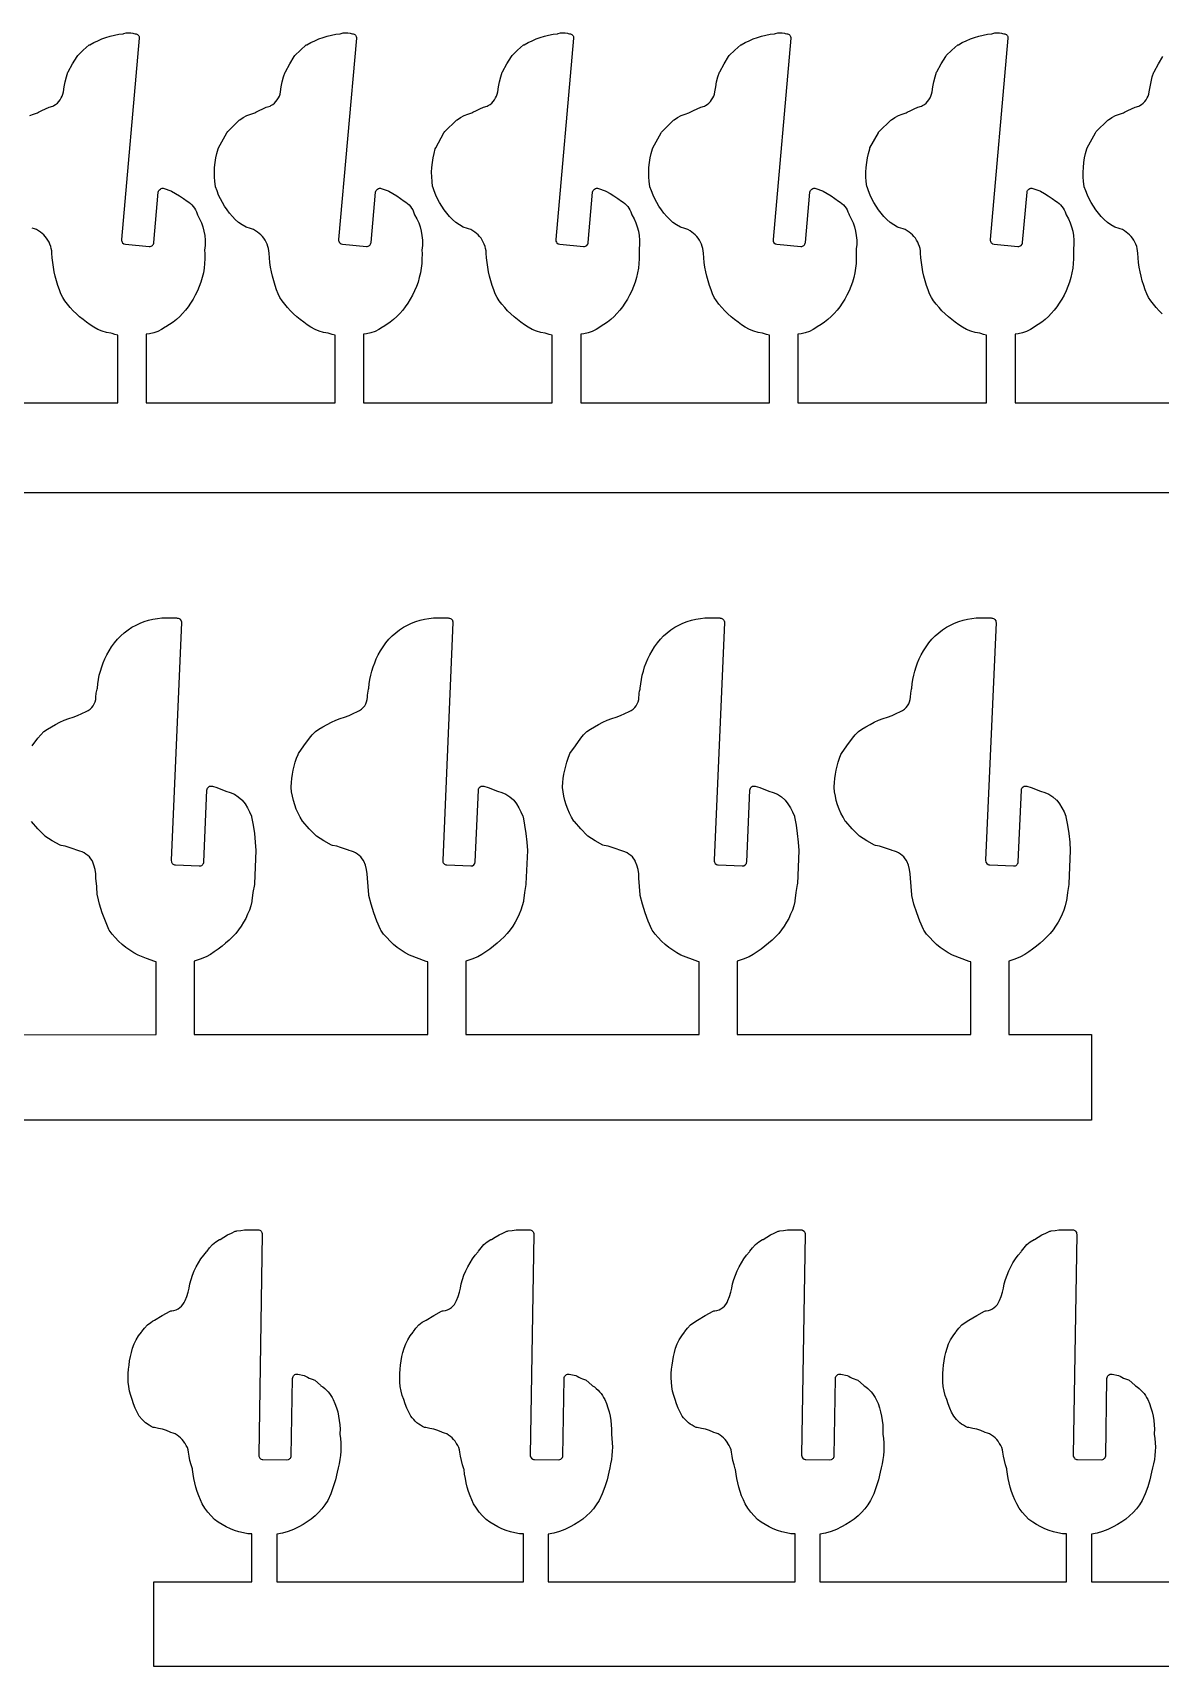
# Model space of a CAD drawing. Header units: millimetres. Extents: x -589 to -2, y 2 to 749.
# Drawn here: x -455.7 to -351.9, y 2.1 to 152.6 of the extents above; entities that cross this region are included whole.
import ezdxf

# ---------------------------------------------------------------- set-up
doc = ezdxf.new("R2010")
doc.units = ezdxf.units.MM
doc.header["$MEASUREMENT"] = 0

msp = doc.modelspace()

# ---------------------------------------------------------------- linework, layer by layer
for points in [[(-455.99, 144.92), (-455.64, 145.07), (-455.27, 145.18), (-455.17, 145.23), (-454.86, 145.4), (-454.53, 145.56), (-454.19, 145.69), (-453.85, 145.8), (-453.76, 145.84), (-453.6, 145.95), (-453.44, 146.08), (-453.31, 146.22), (-453.19, 146.38), (-453.09, 146.55), (-453, 146.72), (-452.94, 146.91), (-452.89, 147.11), (-452.82, 147.57), (-452.73, 148.02), (-452.61, 148.48), (-452.48, 148.92), (-452.44, 148.97), (-452.05, 149.69), (-451.63, 150.38), (-451.57, 150.46), (-451.06, 150.96), (-450.51, 151.43), (-450.46, 151.45), (-450.1, 151.65), (-449.73, 151.82), (-449.36, 151.98), (-448.98, 152.11), (-448.59, 152.23), (-448.19, 152.33), (-447.79, 152.41), (-447.39, 152.46), (-447.31, 152.49), (-447.11, 152.54), (-446.9, 152.56), (-446.69, 152.55), (-446.48, 152.51), (-446.4, 152.49), (-446.28, 152.47), (-446.2, 152.46), (-446.12, 152.44), (-446.06, 152.39), (-446, 152.34), (-445.95, 152.27), (-445.92, 152.2), (-445.9, 152.13), (-445.9, 152.05), (-447.54, 133.51), (-447.54, 133.43), (-447.52, 133.35), (-447.49, 133.28), (-447.45, 133.21), (-447.32, 133.12), (-447.17, 133.07), (-444.98, 132.88), (-444.9, 132.88), (-444.82, 132.9), (-444.75, 132.93), (-444.69, 132.97), (-444.64, 133.03), (-444.6, 133.09), (-444.57, 133.17), (-444.55, 133.25), (-444.15, 137.86), (-444.13, 137.95), (-444.09, 138.03), (-444.03, 138.1), (-443.96, 138.16), (-443.88, 138.2), (-443.79, 138.23), (-443.7, 138.23), (-443.61, 138.21), (-442.98, 137.99), (-442.93, 137.96), (-442.56, 137.76), (-442.19, 137.54), (-441.84, 137.3), (-441.5, 137.05), (-441.34, 136.95), (-441.19, 136.83), (-441.05, 136.7), (-440.93, 136.56), (-440.81, 136.4), (-440.72, 136.24), (-440.64, 136.06), (-440.57, 135.88), (-440.53, 135.79), (-440.34, 135.43), (-440.17, 135.06), (-440.04, 134.67), (-439.94, 134.27), (-439.87, 133.87), (-439.83, 133.46), (-439.83, 133.05), (-439.86, 132.64), (-439.88, 132.59), (-439.87, 132.16), (-439.87, 131.73), (-439.89, 131.3), (-439.93, 130.87), (-440, 130.44), (-440.1, 130.01), (-440.23, 129.59), (-440.37, 129.18), (-440.54, 128.78), (-440.74, 128.39), (-440.95, 128.01), (-441.19, 127.64), (-441.41, 127.31), (-441.65, 127), (-441.91, 126.7), (-442.18, 126.42), (-442.48, 126.15), (-442.79, 125.91), (-443.11, 125.68), (-443.46, 125.47), (-443.51, 125.45), (-443.84, 125.23), (-444.19, 125.05), (-444.57, 124.92), (-444.97, 124.83), (-445.26, 124.79), (-445.26, 118.48), (-427.87, 118.48), (-427.87, 124.69), (-428.14, 124.76), (-428.41, 124.84), (-428.5, 124.87), (-428.92, 124.95), (-429.32, 125.07), (-429.71, 125.23), (-430.09, 125.44), (-430.43, 125.65), (-430.76, 125.89), (-431.08, 126.13), (-431.39, 126.39), (-431.69, 126.67), (-431.98, 126.95), (-432.25, 127.25), (-432.51, 127.57), (-432.74, 127.86), (-432.95, 128.18), (-433.12, 128.52), (-433.25, 128.88), (-433.39, 129.29), (-433.52, 129.7), (-433.63, 130.12), (-433.73, 130.54), (-433.81, 130.96), (-433.87, 131.39), (-433.92, 131.82), (-433.94, 132.25), (-433.96, 132.47), (-434, 132.68), (-434.06, 132.88), (-434.13, 133.08), (-434.21, 133.27), (-434.31, 133.45), (-434.43, 133.62), (-434.56, 133.78), (-434.7, 133.94), (-434.85, 134.07), (-435.01, 134.2), (-435.19, 134.32), (-435.37, 134.42), (-435.56, 134.5), (-435.76, 134.57), (-435.97, 134.62), (-436.06, 134.66), (-436.42, 134.85), (-436.75, 135.07), (-437.06, 135.34), (-437.33, 135.63), (-437.58, 135.93), (-437.82, 136.25), (-438.04, 136.57), (-438.24, 136.91), (-438.42, 137.26), (-438.59, 137.61), (-438.74, 137.98), (-438.87, 138.35), (-438.89, 138.4), (-438.95, 138.84), (-438.98, 139.28), (-438.98, 139.71), (-438.96, 140.15), (-438.91, 140.59), (-438.84, 141.02), (-438.75, 141.44), (-438.63, 141.87), (-438.6, 141.94), (-437.85, 143.35), (-437.76, 143.45), (-436.69, 144.5), (-436.64, 144.54), (-436.32, 144.75), (-435.99, 144.92), (-435.63, 145.07), (-435.27, 145.18), (-435.18, 145.23), (-434.86, 145.4), (-434.53, 145.56), (-434.2, 145.69), (-433.86, 145.8), (-433.77, 145.84), (-433.6, 145.95), (-433.45, 146.08), (-433.31, 146.22), (-433.19, 146.38), (-433.09, 146.55), (-433, 146.72), (-432.94, 146.91), (-432.9, 147.11), (-432.82, 147.57), (-432.73, 148.02), (-432.61, 148.48), (-432.47, 148.92), (-432.44, 148.97), (-432.05, 149.69), (-431.64, 150.38), (-431.57, 150.46), (-431.06, 150.96), (-430.52, 151.43), (-430.47, 151.45), (-430.11, 151.65), (-429.74, 151.82), (-429.36, 151.98), (-428.98, 152.11), (-428.59, 152.23), (-428.19, 152.33), (-427.8, 152.41), (-427.39, 152.46), (-427.32, 152.49), (-427.11, 152.54), (-426.9, 152.56), (-426.69, 152.55), (-426.48, 152.51), (-426.4, 152.49), (-426.27, 152.47), (-426.19, 152.46), (-426.12, 152.44), (-426.05, 152.39), (-425.99, 152.34), (-425.95, 152.27), (-425.92, 152.2), (-425.9, 152.13), (-425.9, 152.05), (-427.54, 133.51), (-427.54, 133.43), (-427.52, 133.35), (-427.49, 133.28), (-427.44, 133.21), (-427.39, 133.16), (-427.32, 133.12), (-427.18, 133.07), (-424.99, 132.88), (-424.9, 132.88), (-424.83, 132.9), (-424.75, 132.93), (-424.69, 132.97), (-424.64, 133.03), (-424.6, 133.09), (-424.57, 133.17), (-424.56, 133.25), (-424.14, 137.86), (-424.12, 137.95), (-424.09, 138.03), (-424.03, 138.1), (-423.96, 138.16), (-423.88, 138.2), (-423.79, 138.23), (-423.7, 138.23), (-423.61, 138.21), (-422.98, 137.99), (-422.92, 137.96), (-422.55, 137.76), (-422.19, 137.54), (-421.85, 137.3), (-421.51, 137.05), (-421.34, 136.95), (-421.19, 136.83), (-421.05, 136.7), (-420.93, 136.56), (-420.82, 136.4), (-420.72, 136.24), (-420.64, 136.06), (-420.58, 135.88), (-420.54, 135.79), (-420.34, 135.43), (-420.17, 135.06), (-420.04, 134.67), (-419.94, 134.27), (-419.87, 133.87), (-419.83, 133.46), (-419.83, 133.05), (-419.86, 132.64), (-419.87, 132.59), (-419.86, 132.16), (-419.87, 131.73), (-419.89, 131.3), (-419.93, 130.87), (-420.01, 130.44), (-420.11, 130.01), (-420.23, 129.59), (-420.37, 129.18), (-420.54, 128.78), (-420.73, 128.39), (-420.95, 128.01), (-421.18, 127.64), (-421.4, 127.31), (-421.64, 127), (-421.9, 126.7), (-422.18, 126.42), (-422.48, 126.15), (-422.79, 125.91), (-423.11, 125.68), (-423.45, 125.47), (-423.5, 125.45), (-423.83, 125.23), (-424.19, 125.05), (-424.57, 124.92), (-424.96, 124.83), (-425.25, 124.79), (-425.25, 118.48), (-407.88, 118.48), (-407.88, 124.69), (-408.15, 124.76), (-408.42, 124.84), (-408.51, 124.87), (-408.92, 124.95), (-409.32, 125.07), (-409.71, 125.23), (-410.08, 125.44), (-410.43, 125.65), (-410.76, 125.89), (-411.08, 126.13), (-411.39, 126.39), (-411.69, 126.67), (-411.98, 126.95), (-412.25, 127.25), (-412.51, 127.57), (-412.75, 127.86), (-412.95, 128.18), (-413.12, 128.52), (-413.26, 128.88), (-413.4, 129.29), (-413.53, 129.7), (-413.64, 130.12), (-413.73, 130.54), (-413.81, 130.96), (-413.87, 131.39), (-413.92, 131.82), (-413.95, 132.25), (-413.97, 132.47), (-414.01, 132.68), (-414.06, 132.88), (-414.13, 133.08), (-414.22, 133.27), (-414.32, 133.45), (-414.43, 133.62), (-414.56, 133.78), (-414.7, 133.94), (-414.85, 134.07), (-415.01, 134.2), (-415.19, 134.32), (-415.37, 134.42), (-415.57, 134.5), (-415.77, 134.57), (-415.98, 134.62), (-416.07, 134.66), (-416.42, 134.85), (-416.75, 135.07), (-417.06, 135.34), (-417.34, 135.63), (-417.59, 135.93), (-417.82, 136.25), (-418.04, 136.57), (-418.24, 136.91), (-418.43, 137.26), (-418.59, 137.61), (-418.74, 137.98), (-418.87, 138.35), (-418.89, 138.4), (-418.94, 138.84), (-418.97, 139.28), (-418.98, 139.71), (-418.96, 140.15), (-418.91, 140.59), (-418.85, 141.02), (-418.75, 141.44), (-418.64, 141.87), (-418.6, 141.94), (-417.84, 143.35), (-417.77, 143.45), (-416.69, 144.5), (-416.64, 144.54), (-416.33, 144.75), (-415.99, 144.92), (-415.64, 145.07), (-415.27, 145.18), (-415.17, 145.23), (-414.86, 145.4), (-414.53, 145.56), (-414.19, 145.69), (-413.85, 145.8), (-413.76, 145.84), (-413.59, 145.95), (-413.44, 146.08), (-413.31, 146.22), (-413.19, 146.38), (-413.09, 146.55), (-413, 146.72), (-412.94, 146.91), (-412.89, 147.11), (-412.82, 147.57), (-412.73, 148.02), (-412.61, 148.48), (-412.47, 148.92), (-412.44, 148.97), (-412.05, 149.69), (-411.63, 150.38), (-411.57, 150.46), (-411.06, 150.96), (-410.51, 151.43), (-410.46, 151.45), (-410.1, 151.65), (-409.73, 151.82), (-409.36, 151.98), (-408.98, 152.11), (-408.59, 152.23), (-408.2, 152.33), (-407.8, 152.41), (-407.4, 152.46), (-407.31, 152.49), (-407.11, 152.54), (-406.9, 152.56), (-406.69, 152.55), (-406.48, 152.51), (-406.4, 152.49), (-406.28, 152.47), (-406.2, 152.46), (-406.12, 152.44), (-406.06, 152.39), (-406, 152.34), (-405.95, 152.27), (-405.92, 152.2), (-405.9, 152.05), (-407.55, 133.51), (-407.53, 133.35), (-407.49, 133.28), (-407.45, 133.21), (-407.32, 133.12), (-407.17, 133.07), (-404.98, 132.88), (-404.9, 132.88), (-404.82, 132.9), (-404.75, 132.93), (-404.69, 132.97), (-404.59, 133.09), (-404.56, 133.17), (-404.55, 133.25), (-404.15, 137.86), (-404.13, 137.95), (-404.09, 138.03), (-404.04, 138.1), (-403.97, 138.16), (-403.88, 138.2), (-403.79, 138.23), (-403.7, 138.23), (-403.62, 138.21), (-402.99, 137.99), (-402.92, 137.96), (-402.55, 137.76), (-402.19, 137.54), (-401.84, 137.3), (-401.5, 137.05), (-401.34, 136.95), (-401.19, 136.83), (-401.05, 136.7), (-400.92, 136.56), (-400.81, 136.4), (-400.72, 136.24), (-400.63, 136.06), (-400.57, 135.88), (-400.53, 135.79), (-400.33, 135.43), (-400.17, 135.06), (-400.04, 134.67), (-399.94, 134.27), (-399.87, 133.87), (-399.83, 133.46), (-399.83, 133.05), (-399.86, 132.64), (-399.88, 132.59), (-399.86, 132.16), (-399.87, 131.73), (-399.9, 131.3), (-399.94, 130.87), (-400.01, 130.44), (-400.11, 130.01), (-400.23, 129.59), (-400.38, 129.18), (-400.54, 128.78), (-400.74, 128.39), (-400.95, 128.01), (-401.19, 127.64), (-401.41, 127.31), (-401.65, 127), (-401.91, 126.7), (-402.18, 126.42), (-402.48, 126.15), (-402.79, 125.91), (-403.11, 125.68), (-403.45, 125.47), (-403.5, 125.45), (-403.84, 125.23), (-404.19, 125.05), (-404.57, 124.92), (-404.97, 124.83), (-405.25, 124.79), (-405.25, 118.48), (-387.87, 118.48), (-387.87, 124.69), (-388.14, 124.76), (-388.41, 124.84), (-388.5, 124.87), (-388.92, 124.95), (-389.32, 125.07), (-389.71, 125.23), (-390.09, 125.44), (-390.43, 125.65), (-390.76, 125.89), (-391.08, 126.13), (-391.39, 126.39), (-391.69, 126.67), (-391.98, 126.95), (-392.26, 127.25), (-392.52, 127.57), (-392.75, 127.86), (-392.95, 128.18), (-393.12, 128.52), (-393.25, 128.88), (-393.39, 129.29), (-393.52, 129.7), (-393.63, 130.12), (-393.73, 130.54), (-393.81, 130.96), (-393.87, 131.39), (-393.91, 131.82), (-393.94, 132.25), (-393.96, 132.47), (-394, 132.68), (-394.06, 132.88), (-394.13, 133.08), (-394.21, 133.27), (-394.31, 133.45), (-394.43, 133.62), (-394.56, 133.78), (-394.7, 133.94), (-394.85, 134.07), (-395.01, 134.2), (-395.18, 134.32), (-395.37, 134.42), (-395.56, 134.5), (-395.76, 134.57), (-395.97, 134.62), (-396.06, 134.66), (-396.42, 134.85), (-396.75, 135.07), (-397.05, 135.34), (-397.33, 135.63), (-397.58, 135.93), (-397.82, 136.25), (-398.04, 136.57), (-398.24, 136.91), (-398.42, 137.26), (-398.59, 137.61), (-398.74, 137.98), (-398.87, 138.35), (-398.89, 138.4), (-398.95, 138.84), (-398.97, 139.28), (-398.98, 139.71), (-398.96, 140.15), (-398.91, 140.59), (-398.84, 141.02), (-398.75, 141.44), (-398.63, 141.87), (-398.6, 141.94), (-397.85, 143.35), (-397.81, 143.41), (-397.76, 143.45), (-396.69, 144.5), (-396.64, 144.54), (-396.32, 144.75), (-395.99, 144.92), (-395.64, 145.07), (-395.28, 145.18), (-395.18, 145.23), (-394.86, 145.4), (-394.53, 145.56), (-394.2, 145.69), (-393.85, 145.8), (-393.76, 145.84), (-393.6, 145.95), (-393.45, 146.08), (-393.31, 146.22), (-393.19, 146.38), (-393.09, 146.55), (-393, 146.72), (-392.94, 146.91), (-392.9, 147.11), (-392.82, 147.57), (-392.73, 148.02), (-392.61, 148.48), (-392.47, 148.92), (-392.44, 148.97), (-392.05, 149.69), (-391.64, 150.38), (-391.57, 150.46), (-391.06, 150.96), (-390.51, 151.43), (-390.46, 151.45), (-390.1, 151.65), (-389.74, 151.82), (-389.36, 151.98), (-388.98, 152.11), (-388.59, 152.23), (-388.19, 152.33), (-387.79, 152.41), (-387.39, 152.46), (-387.31, 152.49), (-387.11, 152.54), (-386.9, 152.56), (-386.69, 152.55), (-386.48, 152.51), (-386.41, 152.49), (-386.27, 152.47), (-386.19, 152.46), (-386.12, 152.44), (-386.06, 152.39), (-386, 152.34), (-385.95, 152.27), (-385.92, 152.2), (-385.9, 152.13), (-385.9, 152.05), (-387.54, 133.51), (-387.54, 133.43), (-387.52, 133.35), (-387.45, 133.21), (-387.32, 133.12), (-387.18, 133.07), (-384.98, 132.88), (-384.9, 132.88), (-384.82, 132.9), (-384.75, 132.93), (-384.69, 132.97), (-384.64, 133.03), (-384.6, 133.09), (-384.57, 133.17), (-384.55, 133.25), (-384.14, 137.86), (-384.12, 137.95), (-384.09, 138.03), (-384.03, 138.1), (-383.96, 138.16), (-383.88, 138.2), (-383.79, 138.23), (-383.7, 138.23), (-383.61, 138.21), (-382.98, 137.99), (-382.92, 137.96), (-382.55, 137.76), (-382.19, 137.54), (-381.84, 137.3), (-381.51, 137.05), (-381.34, 136.95), (-381.19, 136.83), (-381.05, 136.7), (-380.93, 136.56), (-380.81, 136.4), (-380.72, 136.24), (-380.64, 136.06), (-380.57, 135.88), (-380.54, 135.79), (-380.34, 135.43), (-380.17, 135.06), (-380.04, 134.67), (-379.94, 134.27), (-379.87, 133.87), (-379.83, 133.46), (-379.83, 133.05), (-379.87, 132.64), (-379.87, 132.59), (-379.87, 131.73), (-379.89, 131.3), (-379.93, 130.87), (-380.01, 130.44), (-380.11, 130.01), (-380.23, 129.59), (-380.37, 129.18), (-380.54, 128.78), (-380.73, 128.39), (-380.94, 128.01), (-381.18, 127.64), (-381.4, 127.31), (-381.64, 127), (-381.9, 126.7), (-382.18, 126.42), (-382.48, 126.15), (-382.79, 125.91), (-383.12, 125.68), (-383.46, 125.47), (-383.5, 125.45), (-383.83, 125.23), (-384.19, 125.05), (-384.57, 124.92), (-384.96, 124.83), (-385.25, 124.79), (-385.25, 118.48), (-367.87, 118.48), (-367.87, 124.69), (-368.15, 124.76), (-368.41, 124.84), (-368.5, 124.87), (-368.92, 124.95), (-369.32, 125.07), (-369.71, 125.23), (-370.08, 125.44), (-370.42, 125.65), (-370.76, 125.89), (-371.08, 126.13), (-371.39, 126.39), (-371.69, 126.67), (-371.98, 126.95), (-372.25, 127.25), (-372.51, 127.57), (-372.75, 127.86), (-372.95, 128.18), (-373.12, 128.52), (-373.25, 128.88), (-373.4, 129.29), (-373.52, 129.7), (-373.64, 130.12), (-373.73, 130.54), (-373.81, 130.96), (-373.87, 131.39), (-373.92, 131.82), (-373.95, 132.25), (-373.97, 132.47), (-374, 132.68), (-374.06, 132.88), (-374.13, 133.08), (-374.21, 133.27), (-374.32, 133.45), (-374.43, 133.62), (-374.56, 133.78), (-374.7, 133.94), (-374.85, 134.07), (-375.01, 134.2), (-375.19, 134.32), (-375.37, 134.42), (-375.56, 134.5), (-375.77, 134.57), (-375.97, 134.62), (-376.06, 134.66), (-376.42, 134.85), (-376.75, 135.07), (-377.06, 135.34), (-377.34, 135.63), (-377.59, 135.93), (-377.82, 136.25), (-378.04, 136.57), (-378.24, 136.91), (-378.43, 137.26), (-378.59, 137.61), (-378.74, 137.98), (-378.87, 138.35), (-378.9, 138.4), (-378.95, 138.84), (-378.98, 139.28), (-378.98, 139.71), (-378.96, 140.15), (-378.91, 140.59), (-378.84, 141.02), (-378.75, 141.44), (-378.63, 141.87), (-378.61, 141.94), (-377.84, 143.35), (-377.81, 143.41), (-377.76, 143.45), (-376.69, 144.5), (-376.64, 144.54), (-376.32, 144.75), (-375.99, 144.92), (-375.64, 145.07), (-375.27, 145.18), (-375.17, 145.23), (-374.86, 145.4), (-374.53, 145.56), (-374.2, 145.69), (-373.86, 145.8), (-373.76, 145.84), (-373.59, 145.95), (-373.44, 146.08), (-373.31, 146.22), (-373.19, 146.38), (-373.08, 146.55), (-373, 146.72), (-372.93, 146.91), (-372.89, 147.11), (-372.82, 147.57), (-372.73, 148.02), (-372.61, 148.48), (-372.47, 148.92), (-372.45, 148.97), (-372.05, 149.69), (-371.63, 150.38), (-371.58, 150.46), (-371.06, 150.96), (-370.51, 151.43), (-370.47, 151.45), (-370.11, 151.65), (-369.74, 151.82), (-369.36, 151.98), (-368.98, 152.11), (-368.59, 152.23), (-368.2, 152.33), (-367.8, 152.41), (-367.39, 152.46), (-367.31, 152.49), (-367.11, 152.54), (-366.9, 152.56), (-366.69, 152.55), (-366.49, 152.51), (-366.4, 152.49), (-366.27, 152.47), (-366.19, 152.46), (-366.12, 152.44), (-366.05, 152.39), (-366, 152.34), (-365.95, 152.27), (-365.92, 152.2), (-365.91, 152.13), (-365.91, 152.05), (-367.55, 133.51), (-367.54, 133.43), (-367.52, 133.35), (-367.49, 133.28), (-367.44, 133.21), (-367.39, 133.16), (-367.32, 133.12), (-367.17, 133.07), (-364.99, 132.88), (-364.9, 132.88), (-364.83, 132.9), (-364.75, 132.93), (-364.69, 132.97), (-364.59, 133.09), (-364.56, 133.17), (-364.55, 133.25), (-364.14, 137.86), (-364.13, 137.95), (-364.09, 138.03), (-364.04, 138.1), (-363.97, 138.16), (-363.88, 138.2), (-363.79, 138.23), (-363.7, 138.23), (-363.61, 138.21), (-362.98, 137.99), (-362.92, 137.96), (-362.55, 137.76), (-362.19, 137.54), (-361.84, 137.3), (-361.5, 137.05), (-361.34, 136.95), (-361.19, 136.83), (-361.05, 136.7), (-360.93, 136.56), (-360.82, 136.4), (-360.72, 136.24), (-360.64, 136.06), (-360.58, 135.88), (-360.53, 135.79), (-360.33, 135.43), (-360.17, 135.06), (-360.04, 134.67), (-359.93, 134.27), (-359.87, 133.87), (-359.83, 133.46), (-359.83, 133.05), (-359.86, 132.64), (-359.87, 132.59), (-359.86, 132.16), (-359.87, 131.73), (-359.89, 131.3), (-359.94, 130.87), (-360.01, 130.44), (-360.11, 130.01), (-360.23, 129.59), (-360.38, 129.18), (-360.54, 128.78), (-360.73, 128.39), (-360.95, 128.01), (-361.18, 127.64), (-361.4, 127.31), (-361.65, 127), (-361.91, 126.7), (-362.18, 126.42), (-362.48, 126.15), (-362.79, 125.91), (-363.11, 125.68), (-363.45, 125.47), (-363.5, 125.45), (-363.84, 125.23), (-364.19, 125.05), (-364.57, 124.92), (-364.96, 124.83), (-365.25, 124.79), (-365.25, 118.48), (-347.88, 118.48)], [(-351.69, 126.67), (-351.98, 126.95), (-352.25, 127.25), (-352.51, 127.57), (-352.75, 127.86), (-352.95, 128.18), (-353.12, 128.52), (-353.26, 128.88), (-353.4, 129.29), (-353.53, 129.7), (-353.64, 130.12), (-353.73, 130.54), (-353.81, 130.96), (-353.87, 131.39), (-353.91, 131.82), (-353.94, 132.25), (-353.96, 132.47), (-354, 132.68), (-354.05, 132.88), (-354.13, 133.08), (-354.21, 133.27), (-354.31, 133.45), (-354.43, 133.62), (-354.56, 133.78), (-354.7, 133.94), (-354.85, 134.07), (-355.01, 134.2), (-355.18, 134.32), (-355.37, 134.42), (-355.56, 134.5), (-355.76, 134.57), (-355.97, 134.62), (-356.07, 134.66), (-356.42, 134.85), (-356.75, 135.07), (-357.05, 135.34), (-357.33, 135.63), (-357.58, 135.93), (-357.82, 136.25), (-358.04, 136.57), (-358.24, 136.91), (-358.43, 137.26), (-358.59, 137.61), (-358.74, 137.98), (-358.88, 138.35), (-358.89, 138.4), (-358.94, 138.84), (-358.97, 139.28), (-358.98, 139.71), (-358.96, 140.15), (-358.91, 140.59), (-358.85, 141.02), (-358.75, 141.44), (-358.64, 141.87), (-358.6, 141.94), (-357.84, 143.35), (-357.77, 143.45), (-356.7, 144.5), (-356.65, 144.54), (-356.33, 144.75), (-355.99, 144.92), (-355.64, 145.07), (-355.27, 145.18), (-355.17, 145.23), (-354.86, 145.4), (-354.53, 145.56), (-354.19, 145.69), (-353.85, 145.8), (-353.76, 145.84), (-353.6, 145.95), (-353.44, 146.08), (-353.31, 146.22), (-353.19, 146.38), (-353.09, 146.55), (-353, 146.72), (-352.94, 146.91), (-352.89, 147.11), (-352.82, 147.57), (-352.73, 148.02), (-352.61, 148.48), (-352.48, 148.92), (-352.44, 148.97), (-352.05, 149.69), (-351.63, 150.38)], [(-465.25, 118.48), (-447.88, 118.48), (-447.88, 124.69), (-448.15, 124.76), (-448.41, 124.84), (-448.51, 124.87), (-448.92, 124.95), (-449.32, 125.07), (-449.71, 125.23), (-450.08, 125.44), (-450.43, 125.65), (-450.76, 125.89), (-451.08, 126.13), (-451.39, 126.39), (-451.69, 126.67), (-451.98, 126.95), (-452.25, 127.25), (-452.51, 127.57), (-452.75, 127.86), (-452.95, 128.18), (-453.12, 128.52), (-453.26, 128.88), (-453.4, 129.29), (-453.53, 129.7), (-453.64, 130.12), (-453.73, 130.54), (-453.81, 130.96), (-453.87, 131.39), (-453.91, 131.82), (-453.94, 132.25), (-453.96, 132.47), (-454, 132.68), (-454.05, 132.88), (-454.13, 133.08), (-454.21, 133.27), (-454.31, 133.45), (-454.43, 133.62), (-454.56, 133.78), (-454.7, 133.94), (-454.85, 134.07), (-455.01, 134.2), (-455.18, 134.32), (-455.37, 134.42), (-455.56, 134.5), (-455.76, 134.57)], [(-340.62, 110.18), (-534.21, 110.18), (-534.21, 118.48), (-527.87, 118.48), (-527.87, 124.69), (-528.14, 124.76), (-528.41, 124.84), (-528.5, 124.87), (-528.92, 124.95), (-529.32, 125.07), (-529.71, 125.23), (-530.09, 125.44)], [(-455.75, 86.88), (-455.24, 87.58), (-454.98, 87.9), (-454.68, 88.18), (-454.35, 88.42), (-453.99, 88.61), (-453.6, 88.83), (-453.21, 89.04), (-452.81, 89.23), (-452.4, 89.4), (-451.99, 89.53), (-451.58, 89.68), (-451.19, 89.85), (-450.8, 90.05), (-450.61, 90.14), (-450.43, 90.26), (-450.27, 90.4), (-450.14, 90.56), (-450.04, 90.74), (-449.96, 90.94), (-449.91, 91.14), (-449.89, 91.36), (-449.86, 91.73), (-449.78, 92.1), (-449.76, 92.19), (-449.72, 92.59), (-449.66, 92.98), (-449.58, 93.38), (-449.48, 93.76), (-449.36, 94.15), (-449.22, 94.52), (-449.06, 94.89), (-448.89, 95.25), (-448.68, 95.64), (-448.45, 96), (-448.19, 96.35), (-447.91, 96.69), (-447.61, 97), (-447.28, 97.29), (-446.93, 97.55), (-446.57, 97.79), (-446.2, 98), (-445.83, 98.17), (-445.44, 98.32), (-445.04, 98.44), (-444.64, 98.54), (-444.23, 98.61), (-443.82, 98.65), (-443.41, 98.66), (-442.46, 98.65), (-442.4, 98.64), (-442.32, 98.63), (-442.24, 98.61), (-442.18, 98.57), (-442.12, 98.52), (-442.04, 98.38), (-442.01, 98.31), (-442.01, 98.22), (-442.96, 76.33), (-442.94, 76.17), (-442.9, 76.1), (-442.85, 76.04), (-442.8, 75.98), (-442.73, 75.94), (-442.66, 75.92), (-442.57, 75.91), (-440.38, 75.81), (-440.22, 75.83), (-440.15, 75.86), (-440.09, 75.91), (-440.04, 75.97), (-440, 76.04), (-439.97, 76.12), (-439.97, 76.2), (-439.68, 82.8), (-439.66, 82.89), (-439.62, 82.97), (-439.57, 83.04), (-439.5, 83.1), (-439.42, 83.15), (-439.34, 83.17), (-439.25, 83.17), (-439.16, 83.15), (-438.76, 83.04), (-437.92, 82.71), (-437.52, 82.59), (-437.13, 82.41), (-436.78, 82.18), (-436.45, 81.91), (-436.41, 81.87), (-436.16, 81.53), (-435.94, 81.17), (-435.74, 80.79), (-435.58, 80.39), (-435.56, 80.34), (-435.41, 79.57), (-435.3, 78.79), (-435.22, 78.01), (-435.17, 77.23), (-435.29, 74.17), (-435.3, 74.11), (-435.43, 73.36), (-435.52, 72.6), (-435.53, 72.55), (-435.64, 72.14), (-435.76, 71.75), (-435.92, 71.36), (-436.09, 70.98), (-436.29, 70.62), (-436.51, 70.26), (-436.75, 69.92), (-437, 69.6), (-437.31, 69.28), (-437.62, 68.98), (-437.95, 68.69), (-438.28, 68.41), (-438.63, 68.15), (-438.99, 67.9), (-439.35, 67.66), (-439.73, 67.44), (-440.28, 67.23), (-440.84, 67.05), (-440.84, 60.29), (-419.33, 60.29), (-419.33, 66.98), (-419.47, 67.01), (-421.02, 67.59), (-421.41, 67.81), (-421.78, 68.05), (-422.14, 68.31), (-422.48, 68.59), (-422.8, 68.89), (-423.11, 69.21), (-423.4, 69.54), (-423.66, 69.9), (-423.7, 69.96), (-424.03, 70.72), (-424.31, 71.5), (-424.56, 72.29), (-424.76, 73.09), (-424.77, 73.16), (-424.88, 74.69), (-424.91, 75.09), (-424.97, 75.49), (-425.07, 75.88), (-425.21, 76.26), (-425.24, 76.31), (-425.36, 76.48), (-425.49, 76.64), (-425.64, 76.78), (-425.81, 76.9), (-425.98, 77.01), (-426.17, 77.1), (-426.36, 77.17), (-426.56, 77.22), (-426.64, 77.25), (-426.99, 77.39), (-427.36, 77.51), (-427.72, 77.62), (-428.1, 77.7), (-428.2, 77.74), (-428.91, 78.12), (-429.58, 78.56), (-429.63, 78.61), (-430.25, 79.24), (-430.84, 79.9), (-430.87, 79.95), (-431.08, 80.31), (-431.27, 80.68), (-431.44, 81.05), (-431.59, 81.44), (-431.71, 81.83), (-431.8, 82.23), (-431.87, 82.64), (-431.91, 83.05), (-431.91, 83.1), (-431.89, 83.49), (-431.85, 83.87), (-431.79, 84.25), (-431.72, 84.62), (-431.63, 85), (-431.53, 85.37), (-431.42, 85.73), (-431.28, 86.09), (-431.23, 86.17), (-430.74, 86.88), (-430.23, 87.58), (-429.97, 87.9), (-429.68, 88.18), (-429.35, 88.42), (-428.99, 88.61), (-428.61, 88.83), (-428.21, 89.04), (-427.81, 89.23), (-427.4, 89.4), (-426.99, 89.53), (-426.58, 89.68), (-426.19, 89.85), (-425.8, 90.05), (-425.61, 90.14), (-425.43, 90.26), (-425.27, 90.4), (-425.14, 90.56), (-425.04, 90.74), (-424.96, 90.94), (-424.9, 91.14), (-424.88, 91.36), (-424.88, 91.55), (-424.86, 91.73), (-424.78, 92.1), (-424.76, 92.19), (-424.72, 92.59), (-424.66, 92.98), (-424.58, 93.38), (-424.48, 93.76), (-424.36, 94.15), (-424.22, 94.52), (-424.07, 94.89), (-423.89, 95.25), (-423.68, 95.64), (-423.45, 96), (-423.19, 96.35), (-422.91, 96.69), (-422.61, 97), (-422.28, 97.29), (-421.94, 97.55), (-421.57, 97.79), (-421.2, 98), (-420.83, 98.17), (-420.44, 98.32), (-420.04, 98.44), (-419.64, 98.54), (-419.23, 98.61), (-418.81, 98.65), (-418.4, 98.66), (-417.46, 98.65), (-417.4, 98.64), (-417.32, 98.63), (-417.25, 98.61), (-417.18, 98.57), (-417.12, 98.52), (-417.07, 98.45), (-417.04, 98.38), (-417.02, 98.31), (-417.01, 98.22), (-417.95, 76.33), (-417.95, 76.25), (-417.94, 76.17), (-417.9, 76.1), (-417.85, 76.04), (-417.8, 75.98), (-417.73, 75.94), (-417.66, 75.92), (-417.58, 75.91), (-415.38, 75.81), (-415.22, 75.83), (-415.08, 75.91), (-414.99, 76.04), (-414.96, 76.2), (-414.67, 82.8), (-414.65, 82.89), (-414.62, 82.97), (-414.57, 83.04), (-414.5, 83.1), (-414.42, 83.15), (-414.34, 83.17), (-414.25, 83.17), (-414.16, 83.15), (-413.76, 83.04), (-412.92, 82.71), (-412.51, 82.59), (-412.13, 82.41), (-411.78, 82.18), (-411.45, 81.91), (-411.42, 81.87), (-411.16, 81.53), (-410.94, 81.17), (-410.75, 80.79), (-410.58, 80.39), (-410.56, 80.34), (-410.41, 79.57), (-410.3, 78.79), (-410.21, 78.01), (-410.16, 77.23), (-410.29, 74.17), (-410.29, 74.11), (-410.43, 73.36), (-410.52, 72.6), (-410.53, 72.55), (-410.64, 72.14), (-410.77, 71.75), (-410.92, 71.36), (-411.09, 70.98), (-411.29, 70.62), (-411.51, 70.26), (-411.75, 69.92), (-412.01, 69.6), (-412.31, 69.28), (-412.62, 68.98), (-412.95, 68.69), (-413.28, 68.41), (-413.63, 68.15), (-413.99, 67.9), (-414.35, 67.66), (-414.73, 67.44), (-415.28, 67.23), (-415.84, 67.05), (-415.84, 60.29), (-394.33, 60.29), (-394.33, 66.98), (-394.47, 67.01), (-396.02, 67.59), (-396.41, 67.81), (-396.78, 68.05), (-397.14, 68.31), (-397.48, 68.59), (-397.8, 68.89), (-398.11, 69.21), (-398.4, 69.54), (-398.67, 69.9), (-398.7, 69.96), (-399.03, 70.72), (-399.31, 71.5), (-399.56, 72.29), (-399.76, 73.09), (-399.77, 73.16), (-399.82, 73.92), (-399.89, 74.69), (-399.91, 75.09), (-399.97, 75.49), (-400.07, 75.88), (-400.22, 76.26), (-400.24, 76.31), (-400.36, 76.48), (-400.49, 76.64), (-400.64, 76.78), (-400.81, 76.9), (-400.98, 77.01), (-401.17, 77.1), (-401.36, 77.17), (-401.56, 77.22), (-401.64, 77.25), (-401.99, 77.39), (-402.36, 77.51), (-402.73, 77.62), (-403.1, 77.7), (-403.2, 77.74), (-403.91, 78.12), (-404.59, 78.56), (-404.64, 78.61), (-405.25, 79.24), (-405.83, 79.9), (-405.87, 79.95), (-406.09, 80.31), (-406.28, 80.68), (-406.44, 81.05), (-406.59, 81.44), (-406.71, 81.83), (-406.8, 82.23), (-406.87, 82.64), (-406.92, 83.05), (-406.92, 83.1), (-406.89, 83.49), (-406.85, 83.87), (-406.79, 84.25), (-406.72, 84.62), (-406.63, 85), (-406.53, 85.37), (-406.41, 85.73), (-406.28, 86.09), (-406.24, 86.17), (-405.74, 86.88), (-405.23, 87.58), (-404.98, 87.9), (-404.68, 88.18), (-404.35, 88.42), (-403.99, 88.61), (-403.61, 88.83), (-403.21, 89.04), (-402.81, 89.23), (-402.39, 89.4), (-401.98, 89.53), (-401.58, 89.68), (-401.18, 89.85), (-400.79, 90.05), (-400.6, 90.14), (-400.43, 90.26), (-400.27, 90.4), (-400.14, 90.56), (-400.04, 90.74), (-399.96, 90.94), (-399.91, 91.14), (-399.89, 91.36), (-399.88, 91.55), (-399.86, 91.73), (-399.83, 91.92), (-399.77, 92.1), (-399.76, 92.19), (-399.72, 92.59), (-399.66, 92.98), (-399.58, 93.38), (-399.48, 93.76), (-399.36, 94.15), (-399.23, 94.52), (-399.07, 94.89), (-398.89, 95.25), (-398.68, 95.64), (-398.45, 96), (-398.19, 96.35), (-397.91, 96.69), (-397.61, 97), (-397.28, 97.29), (-396.94, 97.55), (-396.57, 97.79), (-396.21, 98), (-395.83, 98.17), (-395.44, 98.32), (-395.04, 98.44), (-394.64, 98.54), (-394.23, 98.61), (-393.82, 98.65), (-393.4, 98.66), (-392.45, 98.65), (-392.4, 98.64), (-392.32, 98.63), (-392.25, 98.61), (-392.18, 98.57), (-392.12, 98.52), (-392.07, 98.45), (-392.04, 98.38), (-392.02, 98.31), (-392.01, 98.22), (-392.96, 76.33), (-392.96, 76.25), (-392.94, 76.17), (-392.86, 76.04), (-392.73, 75.94), (-392.66, 75.92), (-392.58, 75.91), (-390.38, 75.81), (-390.22, 75.83), (-390.09, 75.91), (-389.99, 76.04), (-389.97, 76.12), (-389.96, 76.2), (-389.67, 82.8), (-389.65, 82.89), (-389.62, 82.97), (-389.57, 83.04), (-389.51, 83.1), (-389.42, 83.15), (-389.34, 83.17), (-389.25, 83.17), (-389.17, 83.15), (-388.76, 83.04), (-387.92, 82.71), (-387.51, 82.59), (-387.13, 82.41), (-386.77, 82.18), (-386.44, 81.91), (-386.41, 81.87), (-386.16, 81.53), (-385.94, 81.17), (-385.74, 80.79), (-385.57, 80.39), (-385.56, 80.34), (-385.41, 79.57), (-385.3, 78.79), (-385.21, 78.01), (-385.16, 77.23), (-385.29, 74.17), (-385.3, 74.11), (-385.43, 73.36), (-385.52, 72.6), (-385.52, 72.55), (-385.63, 72.14), (-385.76, 71.75), (-385.92, 71.36), (-386.09, 70.98), (-386.29, 70.62), (-386.51, 70.26), (-386.75, 69.92), (-387.01, 69.6), (-387.31, 69.28), (-387.62, 68.98), (-387.95, 68.69), (-388.28, 68.41), (-388.63, 68.15), (-388.99, 67.9), (-389.36, 67.66), (-389.73, 67.44), (-390.28, 67.23), (-390.84, 67.05), (-390.84, 60.29), (-369.33, 60.29), (-369.33, 66.98), (-369.47, 67.01), (-371.02, 67.59), (-371.41, 67.81), (-371.78, 68.05), (-372.14, 68.31), (-372.48, 68.59), (-372.8, 68.89), (-373.11, 69.21), (-373.39, 69.54), (-373.66, 69.9), (-373.69, 69.96), (-374.02, 70.72), (-374.31, 71.5), (-374.56, 72.29), (-374.76, 73.09), (-374.76, 73.16), (-374.89, 74.69), (-374.91, 75.09), (-374.97, 75.49), (-375.07, 75.88), (-375.21, 76.26), (-375.24, 76.31), (-375.36, 76.48), (-375.5, 76.64), (-375.65, 76.78), (-375.81, 76.9), (-375.98, 77.01), (-376.17, 77.1), (-376.36, 77.17), (-376.57, 77.22), (-376.64, 77.25), (-377, 77.39), (-377.36, 77.51), (-377.73, 77.62), (-378.1, 77.7), (-378.2, 77.74), (-378.91, 78.12), (-379.59, 78.56), (-379.64, 78.61), (-380.25, 79.24), (-380.84, 79.9), (-380.88, 79.95), (-381.09, 80.31), (-381.28, 80.68), (-381.44, 81.05), (-381.59, 81.44), (-381.71, 81.83), (-381.8, 82.23), (-381.87, 82.64), (-381.92, 83.05), (-381.92, 83.1), (-381.89, 83.49), (-381.85, 83.87), (-381.79, 84.25), (-381.72, 84.62), (-381.63, 85), (-381.53, 85.37), (-381.41, 85.73), (-381.28, 86.09), (-381.24, 86.17), (-380.74, 86.88), (-380.23, 87.58), (-379.98, 87.9), (-379.68, 88.18), (-379.35, 88.42), (-378.99, 88.61), (-378.6, 88.83), (-378.21, 89.04), (-377.81, 89.23), (-377.4, 89.4), (-376.99, 89.53), (-376.58, 89.68), (-376.19, 89.85), (-375.8, 90.05), (-375.6, 90.14), (-375.43, 90.26), (-375.27, 90.4), (-375.14, 90.56), (-375.04, 90.74), (-374.96, 90.94), (-374.91, 91.14), (-374.89, 91.36), (-374.86, 91.73), (-374.78, 92.1), (-374.76, 92.19), (-374.72, 92.59), (-374.66, 92.98), (-374.58, 93.38), (-374.48, 93.76), (-374.37, 94.15), (-374.23, 94.52), (-374.07, 94.89), (-373.9, 95.25), (-373.69, 95.64), (-373.45, 96), (-373.19, 96.35), (-372.91, 96.69), (-372.6, 97), (-372.28, 97.29), (-371.93, 97.55), (-371.56, 97.79), (-371.2, 98), (-370.82, 98.17), (-370.44, 98.32), (-370.04, 98.44), (-369.64, 98.54), (-369.23, 98.61), (-368.82, 98.65), (-368.4, 98.66), (-367.46, 98.65), (-367.39, 98.64), (-367.32, 98.63), (-367.24, 98.61), (-367.18, 98.57), (-367.12, 98.52), (-367.03, 98.38), (-367.01, 98.31), (-367, 98.22), (-367.96, 76.33), (-367.94, 76.17), (-367.86, 76.04), (-367.73, 75.94), (-367.66, 75.92), (-367.58, 75.91), (-365.38, 75.81), (-365.22, 75.83), (-365.15, 75.86), (-365.09, 75.91), (-365.04, 75.97), (-365, 76.04), (-364.97, 76.12), (-364.96, 76.2), (-364.67, 82.8), (-364.66, 82.89), (-364.62, 82.97), (-364.57, 83.04), (-364.5, 83.1), (-364.42, 83.15), (-364.34, 83.17), (-364.25, 83.17), (-364.16, 83.15), (-363.77, 83.04), (-362.92, 82.71), (-362.52, 82.59), (-362.13, 82.41), (-361.77, 82.18), (-361.45, 81.91), (-361.41, 81.87), (-361.16, 81.53), (-360.94, 81.17), (-360.74, 80.79), (-360.58, 80.39), (-360.57, 80.34), (-360.42, 79.57), (-360.3, 78.79), (-360.21, 78.01), (-360.16, 77.23), (-360.29, 74.17), (-360.3, 74.11), (-360.43, 73.36), (-360.52, 72.6), (-360.53, 72.55), (-360.63, 72.14), (-360.76, 71.75), (-360.92, 71.36), (-361.09, 70.98), (-361.29, 70.62), (-361.51, 70.26), (-361.75, 69.92), (-362.01, 69.6), (-362.31, 69.28), (-362.63, 68.98), (-362.95, 68.69), (-363.28, 68.41), (-363.63, 68.15), (-363.99, 67.9), (-364.36, 67.66), (-364.74, 67.44), (-365.28, 67.23), (-365.83, 67.05), (-365.83, 60.29), (-358.2, 60.29), (-358.2, 52.41), (-365.83, 52.41), (-369.33, 52.41), (-390.84, 52.41), (-394.33, 52.41), (-415.84, 52.41), (-419.33, 52.41), (-440.84, 52.41), (-444.33, 52.41), (-465.83, 52.41)], [(-465.83, 60.27), (-444.33, 60.29), (-444.33, 66.98), (-444.46, 67.01), (-445.24, 67.3), (-446.01, 67.59), (-446.4, 67.81), (-446.78, 68.05), (-447.14, 68.31), (-447.48, 68.59), (-447.8, 68.89), (-448.11, 69.21), (-448.39, 69.54), (-448.66, 69.9), (-448.7, 69.96), (-449.02, 70.72), (-449.31, 71.5), (-449.55, 72.29), (-449.76, 73.09), (-449.77, 73.16), (-449.82, 73.92), (-449.89, 74.69), (-449.91, 75.09), (-449.97, 75.49), (-450.07, 75.88), (-450.21, 76.26), (-450.23, 76.31), (-450.36, 76.48), (-450.49, 76.64), (-450.64, 76.78), (-450.81, 76.9), (-450.98, 77.01), (-451.16, 77.1), (-451.36, 77.17), (-451.56, 77.22), (-451.65, 77.25), (-452, 77.39), (-452.36, 77.51), (-452.72, 77.62), (-453.09, 77.7), (-453.19, 77.74), (-453.91, 78.12), (-454.59, 78.56), (-454.64, 78.61), (-455.25, 79.24), (-455.84, 79.9)], [(-446.54, 26.66), (-446.68, 27.05), (-446.79, 27.45), (-446.86, 27.85), (-446.91, 28.26), (-446.92, 28.66), (-446.91, 29.05), (-446.88, 29.45), (-446.84, 29.84), (-446.79, 30.24), (-446.71, 30.63), (-446.62, 31.01), (-446.52, 31.4), (-446.37, 31.79), (-446.18, 32.17), (-445.96, 32.53), (-445.7, 32.86), (-445.65, 32.92), (-445.54, 33.09), (-445.42, 33.25), (-445.15, 33.53), (-444.84, 33.77), (-444.67, 33.88), (-444.49, 33.97), (-443.78, 34.41), (-443.05, 34.8), (-442.99, 34.83), (-442.91, 34.84), (-442.71, 34.87), (-442.51, 34.94), (-442.33, 35.02), (-442.16, 35.14), (-442.01, 35.27), (-441.88, 35.42), (-441.77, 35.59), (-441.68, 35.78), (-441.53, 36.16), (-441.41, 36.54), (-441.32, 36.93), (-441.25, 37.32), (-441.13, 37.72), (-441, 38.12), (-440.83, 38.51), (-440.65, 38.89), (-440.44, 39.25), (-440.22, 39.61), (-439.97, 39.95), (-439.7, 40.28), (-439.65, 40.33), (-439.42, 40.65), (-439.15, 40.94), (-438.85, 41.19), (-438.5, 41.39), (-438.45, 41.41), (-438.12, 41.63), (-437.77, 41.82), (-437.42, 42), (-437.06, 42.16), (-436.99, 42.18), (-436.93, 42.19), (-436.56, 42.23), (-436.2, 42.31), (-436.1, 42.31), (-434.96, 42.31), (-434.88, 42.3), (-434.81, 42.27), (-434.74, 42.23), (-434.68, 42.18), (-434.6, 42.05), (-434.58, 41.97), (-434.57, 41.89), (-434.9, 21.54), (-434.89, 21.46), (-434.87, 21.39), (-434.79, 21.26), (-434.73, 21.21), (-434.66, 21.17), (-434.59, 21.15), (-434.51, 21.14), (-432.32, 21.1), (-432.16, 21.13), (-432.09, 21.17), (-432.03, 21.22), (-431.98, 21.27), (-431.94, 21.34), (-431.91, 21.41), (-431.9, 21.49), (-431.79, 28.61), (-431.77, 28.7), (-431.74, 28.78), (-431.7, 28.85), (-431.64, 28.91), (-431.56, 28.96), (-431.48, 28.99), (-431.39, 29), (-431.3, 28.99), (-430.72, 28.88), (-430.58, 28.81), (-430.42, 28.72), (-430.25, 28.64), (-430.08, 28.57), (-429.9, 28.52), (-429.81, 28.49), (-429.74, 28.44), (-429.22, 27.98), (-429.17, 27.94), (-428.99, 27.82), (-428.82, 27.69), (-428.66, 27.54), (-428.51, 27.38), (-428.37, 27.22), (-428.25, 27.04), (-428.13, 26.85), (-428.03, 26.66), (-427.88, 26.29), (-427.74, 25.91), (-427.63, 25.52), (-427.54, 25.13), (-427.48, 24.74), (-427.43, 24.34), (-427.41, 23.94), (-427.42, 23.53), (-427.43, 23.46), (-427.37, 23.07), (-427.34, 22.68), (-427.33, 22.29), (-427.34, 21.9), (-427.37, 21.52), (-427.42, 21.13), (-427.49, 20.75), (-427.58, 20.37), (-427.67, 19.96), (-427.83, 19.28), (-428.03, 18.62), (-428.27, 17.98), (-428.55, 17.35), (-428.8, 16.96), (-429.08, 16.6), (-429.38, 16.26), (-429.71, 15.95), (-430.06, 15.66), (-430.43, 15.39), (-430.82, 15.15), (-431.22, 14.94), (-431.7, 14.7), (-432.19, 14.51), (-432.7, 14.36), (-433.23, 14.26), (-433.23, 9.88), (-410.52, 9.88), (-410.52, 14.29), (-410.9, 14.3), (-411.31, 14.38), (-411.72, 14.48), (-412.12, 14.61), (-412.51, 14.77), (-412.89, 14.95), (-413.26, 15.15), (-413.62, 15.37), (-413.96, 15.62), (-414.29, 15.94), (-414.59, 16.29), (-414.86, 16.66), (-415.11, 17.05), (-415.28, 17.42), (-415.43, 17.8), (-415.57, 18.19), (-415.69, 18.58), (-415.79, 18.98), (-415.87, 19.39), (-415.94, 19.8), (-415.99, 20.21), (-416.01, 20.28), (-416.13, 20.66), (-416.23, 21.05), (-416.31, 21.44), (-416.37, 21.83), (-416.41, 22.04), (-416.47, 22.24), (-416.57, 22.43), (-416.68, 22.6), (-416.71, 22.65), (-416.82, 22.83), (-416.95, 22.99), (-417.09, 23.14), (-417.25, 23.27), (-417.41, 23.39), (-417.59, 23.49), (-417.78, 23.57), (-417.98, 23.64), (-418.04, 23.66), (-418.4, 23.81), (-418.76, 23.92), (-419.14, 24.01), (-419.52, 24.08), (-419.57, 24.08), (-419.62, 24.1), (-419.81, 24.19), (-419.99, 24.29), (-420.17, 24.4), (-420.33, 24.52), (-420.49, 24.66), (-420.63, 24.81), (-420.77, 24.97), (-420.89, 25.13), (-421.09, 25.5), (-421.27, 25.88), (-421.42, 26.26), (-421.55, 26.66), (-421.68, 27.05), (-421.78, 27.45), (-421.86, 27.85), (-421.9, 28.26), (-421.91, 28.66), (-421.9, 29.05), (-421.88, 29.45), (-421.84, 29.84), (-421.78, 30.24), (-421.71, 30.63), (-421.62, 31.01), (-421.51, 31.4), (-421.36, 31.79), (-421.18, 32.17), (-420.95, 32.53), (-420.69, 32.86), (-420.65, 32.92), (-420.42, 33.25), (-420.15, 33.53), (-419.84, 33.78), (-419.49, 33.98), (-418.78, 34.41), (-418.06, 34.8), (-417.99, 34.83), (-417.92, 34.84), (-417.71, 34.87), (-417.52, 34.94), (-417.33, 35.02), (-417.16, 35.14), (-417.01, 35.27), (-416.88, 35.42), (-416.77, 35.59), (-416.68, 35.78), (-416.54, 36.16), (-416.42, 36.54), (-416.32, 36.93), (-416.25, 37.32), (-416.14, 37.72), (-416, 38.12), (-415.83, 38.51), (-415.65, 38.89), (-415.44, 39.25), (-415.22, 39.61), (-414.97, 39.95), (-414.7, 40.28), (-414.65, 40.33), (-414.43, 40.65), (-414.16, 40.94), (-413.85, 41.19), (-413.51, 41.39), (-413.46, 41.41), (-413.12, 41.63), (-412.77, 41.82), (-412.42, 42), (-412.06, 42.16), (-411.99, 42.18), (-411.92, 42.19), (-411.56, 42.23), (-411.2, 42.31), (-411.1, 42.31), (-409.97, 42.31), (-409.89, 42.3), (-409.81, 42.27), (-409.74, 42.23), (-409.68, 42.18), (-409.64, 42.12), (-409.6, 42.05), (-409.58, 41.97), (-409.58, 41.89), (-409.9, 21.54), (-409.9, 21.46), (-409.87, 21.39), (-409.79, 21.26), (-409.67, 21.17), (-409.59, 21.15), (-409.51, 21.14), (-407.31, 21.1), (-407.16, 21.13), (-407.09, 21.17), (-407.03, 21.22), (-406.98, 21.27), (-406.94, 21.34), (-406.91, 21.41), (-406.91, 21.49), (-406.78, 28.61), (-406.77, 28.7), (-406.74, 28.78), (-406.69, 28.85), (-406.63, 28.91), (-406.56, 28.96), (-406.48, 28.99), (-406.39, 29), (-406.3, 28.99), (-405.71, 28.88), (-405.57, 28.81), (-405.41, 28.72), (-405.25, 28.64), (-405.08, 28.57), (-404.9, 28.52), (-404.81, 28.49), (-404.74, 28.44), (-404.21, 27.98), (-404.16, 27.94), (-403.98, 27.82), (-403.81, 27.69), (-403.65, 27.54), (-403.51, 27.38), (-403.37, 27.22), (-403.25, 27.04), (-403.14, 26.85), (-403.04, 26.66), (-402.88, 26.29), (-402.75, 25.91), (-402.63, 25.52), (-402.54, 25.13), (-402.48, 24.74), (-402.44, 24.34), (-402.42, 23.94), (-402.42, 23.53), (-402.42, 23.46), (-402.37, 23.07), (-402.34, 22.68), (-402.33, 22.29), (-402.34, 21.9), (-402.37, 21.52), (-402.42, 21.13), (-402.49, 20.75), (-402.58, 20.37), (-402.66, 19.96), (-402.82, 19.28), (-403.03, 18.62), (-403.27, 17.98), (-403.55, 17.35), (-403.81, 16.96), (-404.08, 16.6), (-404.39, 16.26), (-404.71, 15.95), (-405.06, 15.66), (-405.43, 15.39), (-405.82, 15.15), (-406.23, 14.94), (-406.7, 14.7), (-407.19, 14.51), (-407.71, 14.36), (-408.23, 14.26), (-408.23, 9.88), (-385.51, 9.88), (-385.51, 14.29), (-385.89, 14.3), (-386.31, 14.38), (-386.72, 14.48), (-387.12, 14.61), (-387.51, 14.77), (-387.89, 14.95), (-388.26, 15.15), (-388.62, 15.37), (-388.96, 15.62), (-389.29, 15.94), (-389.59, 16.29), (-389.86, 16.66), (-390.1, 17.05), (-390.27, 17.42), (-390.43, 17.8), (-390.56, 18.19), (-390.69, 18.58), (-390.79, 18.98), (-390.87, 19.39), (-390.94, 19.8), (-390.99, 20.21), (-391.02, 20.28), (-391.13, 20.66), (-391.23, 21.05), (-391.3, 21.44), (-391.36, 21.83), (-391.4, 22.04), (-391.47, 22.24), (-391.57, 22.43), (-391.69, 22.6), (-391.7, 22.65), (-391.81, 22.83), (-391.94, 22.99), (-392.09, 23.14), (-392.24, 23.27), (-392.41, 23.39), (-392.59, 23.49), (-392.78, 23.57), (-392.98, 23.64), (-393.05, 23.66), (-393.4, 23.81), (-393.76, 23.92), (-394.13, 24.01), (-394.51, 24.08), (-394.57, 24.08), (-394.62, 24.1), (-394.81, 24.19), (-394.99, 24.29), (-395.17, 24.4), (-395.33, 24.52), (-395.49, 24.66), (-395.64, 24.81), (-395.77, 24.97), (-395.89, 25.13), (-396.1, 25.5), (-396.27, 25.88), (-396.42, 26.26), (-396.55, 26.66), (-396.68, 27.05), (-396.79, 27.45), (-396.86, 27.85), (-396.9, 28.26), (-396.91, 28.66), (-396.91, 29.05), (-396.88, 29.45), (-396.84, 29.84), (-396.78, 30.24), (-396.71, 30.63), (-396.62, 31.01), (-396.51, 31.4), (-396.37, 31.79), (-396.18, 32.17), (-395.95, 32.53), (-395.69, 32.86), (-395.65, 32.92), (-395.42, 33.25), (-395.15, 33.53), (-394.84, 33.77), (-394.5, 33.97), (-393.79, 34.41), (-393.06, 34.8), (-392.99, 34.83), (-392.91, 34.84), (-392.71, 34.87), (-392.51, 34.94), (-392.33, 35.02), (-392.16, 35.14), (-392.01, 35.27), (-391.88, 35.42), (-391.77, 35.59), (-391.69, 35.78), (-391.54, 36.16), (-391.42, 36.54), (-391.32, 36.93), (-391.26, 37.32), (-391.14, 37.72), (-391, 38.12), (-390.84, 38.51), (-390.65, 38.89), (-390.45, 39.25), (-390.22, 39.61), (-389.97, 39.95), (-389.71, 40.28), (-389.66, 40.33), (-389.43, 40.65), (-389.15, 40.94), (-388.84, 41.19), (-388.5, 41.39), (-388.45, 41.41), (-388.12, 41.63), (-387.77, 41.82), (-387.42, 42), (-387.05, 42.16), (-386.99, 42.18), (-386.92, 42.19), (-386.56, 42.23), (-386.2, 42.31), (-386.1, 42.31), (-384.96, 42.31), (-384.88, 42.3), (-384.81, 42.27), (-384.68, 42.18), (-384.6, 42.05), (-384.58, 41.97), (-384.57, 41.89), (-384.91, 21.54), (-384.9, 21.46), (-384.87, 21.39), (-384.79, 21.26), (-384.67, 21.17), (-384.59, 21.15), (-384.52, 21.14), (-382.31, 21.1), (-382.16, 21.13), (-382.09, 21.17), (-382.02, 21.22), (-381.97, 21.27), (-381.94, 21.34), (-381.92, 21.41), (-381.91, 21.49), (-381.78, 28.61), (-381.77, 28.7), (-381.74, 28.78), (-381.69, 28.85), (-381.63, 28.91), (-381.56, 28.96), (-381.48, 28.99), (-381.39, 29), (-381.3, 28.99), (-380.71, 28.88), (-380.57, 28.81), (-380.42, 28.72), (-380.25, 28.64), (-380.08, 28.57), (-379.91, 28.52), (-379.81, 28.49), (-379.73, 28.44), (-379.21, 27.98), (-379.16, 27.94), (-378.98, 27.82), (-378.81, 27.69), (-378.65, 27.54), (-378.51, 27.38), (-378.37, 27.22), (-378.24, 27.04), (-378.13, 26.85), (-378.03, 26.66), (-377.87, 26.29), (-377.74, 25.91), (-377.63, 25.52), (-377.54, 25.13), (-377.48, 24.74), (-377.44, 24.34), (-377.42, 23.94), (-377.42, 23.53), (-377.42, 23.46), (-377.37, 23.07), (-377.34, 22.68), (-377.33, 22.29), (-377.34, 21.9), (-377.37, 21.52), (-377.42, 21.13), (-377.49, 20.75), (-377.59, 20.37), (-377.66, 19.96), (-377.83, 19.28), (-378.03, 18.62), (-378.27, 17.98), (-378.56, 17.35), (-378.81, 16.96), (-379.08, 16.6), (-379.39, 16.26), (-379.71, 15.95), (-380.06, 15.66), (-380.43, 15.39), (-380.82, 15.15), (-381.23, 14.94), (-381.7, 14.7), (-382.19, 14.51), (-382.7, 14.36), (-383.22, 14.26), (-383.22, 9.88), (-360.52, 9.88), (-360.52, 14.29), (-360.89, 14.3), (-361.31, 14.38), (-361.72, 14.48), (-362.12, 14.61), (-362.51, 14.77), (-362.89, 14.95), (-363.26, 15.15), (-363.62, 15.37), (-363.97, 15.62), (-364.29, 15.94), (-364.59, 16.29), (-364.86, 16.66), (-365.1, 17.05), (-365.27, 17.42), (-365.43, 17.8), (-365.57, 18.19), (-365.69, 18.58), (-365.79, 18.98), (-365.88, 19.39), (-365.94, 19.8), (-366, 20.21), (-366.01, 20.28), (-366.13, 20.66), (-366.22, 21.05), (-366.3, 21.44), (-366.36, 21.83), (-366.41, 22.04), (-366.47, 22.24), (-366.57, 22.43), (-366.69, 22.6), (-366.7, 22.65), (-366.81, 22.83), (-366.94, 22.99), (-367.09, 23.14), (-367.25, 23.27), (-367.42, 23.39), (-367.6, 23.49), (-367.79, 23.57), (-367.99, 23.64), (-368.05, 23.66), (-368.4, 23.81), (-368.76, 23.92), (-369.13, 24.01), (-369.51, 24.08), (-369.57, 24.08), (-369.62, 24.1), (-369.81, 24.19), (-370, 24.29), (-370.17, 24.4), (-370.34, 24.52), (-370.49, 24.66), (-370.64, 24.81), (-370.77, 24.97), (-370.9, 25.13), (-371.1, 25.5), (-371.27, 25.88), (-371.42, 26.26), (-371.54, 26.66), (-371.68, 27.05), (-371.78, 27.45), (-371.86, 27.85), (-371.9, 28.26), (-371.91, 28.66), (-371.91, 29.05), (-371.88, 29.45), (-371.84, 29.84), (-371.78, 30.24), (-371.71, 30.63), (-371.62, 31.01), (-371.51, 31.4), (-371.37, 31.79), (-371.18, 32.17), (-370.96, 32.53), (-370.7, 32.86), (-370.66, 32.92), (-370.43, 33.25), (-370.15, 33.53), (-369.84, 33.77), (-369.5, 33.97), (-368.78, 34.41), (-368.05, 34.8), (-367.98, 34.83), (-367.91, 34.84), (-367.71, 34.87), (-367.51, 34.94), (-367.33, 35.02), (-367.16, 35.14), (-367.01, 35.27), (-366.88, 35.42), (-366.77, 35.59), (-366.69, 35.78), (-366.54, 36.16), (-366.42, 36.54), (-366.32, 36.93), (-366.25, 37.32), (-366.13, 37.72), (-365.99, 38.12), (-365.83, 38.51), (-365.65, 38.89), (-365.44, 39.25), (-365.22, 39.61), (-364.97, 39.95), (-364.7, 40.28), (-364.65, 40.33), (-364.42, 40.65), (-364.15, 40.94), (-363.85, 41.19), (-363.5, 41.39), (-363.45, 41.41), (-363.12, 41.63), (-362.77, 41.82), (-362.42, 42), (-362.05, 42.16), (-361.99, 42.18), (-361.93, 42.19), (-361.56, 42.23), (-361.21, 42.31), (-361.11, 42.31), (-359.96, 42.31), (-359.88, 42.3), (-359.81, 42.27), (-359.74, 42.23), (-359.68, 42.18), (-359.6, 42.05), (-359.58, 41.97), (-359.57, 41.89), (-359.9, 21.54), (-359.89, 21.46), (-359.87, 21.39), (-359.79, 21.26), (-359.73, 21.21), (-359.66, 21.17), (-359.59, 21.15), (-359.51, 21.14), (-357.31, 21.1), (-357.16, 21.13), (-357.09, 21.17), (-357.03, 21.22), (-356.98, 21.27), (-356.94, 21.34), (-356.9, 21.49), (-356.79, 28.61), (-356.77, 28.7), (-356.74, 28.78), (-356.7, 28.85), (-356.63, 28.91), (-356.56, 28.96), (-356.48, 28.99), (-356.39, 29), (-356.31, 28.99), (-355.71, 28.88), (-355.58, 28.81), (-355.42, 28.72), (-355.25, 28.64), (-355.08, 28.57), (-354.91, 28.52), (-354.81, 28.49), (-354.73, 28.44), (-354.22, 27.98), (-354.17, 27.94), (-353.99, 27.82), (-353.82, 27.69), (-353.66, 27.54), (-353.51, 27.38), (-353.37, 27.22), (-353.24, 27.04), (-353.13, 26.85), (-353.03, 26.66), (-352.88, 26.29), (-352.74, 25.91), (-352.63, 25.52), (-352.54, 25.13), (-352.48, 24.74), (-352.44, 24.34), (-352.42, 23.94), (-352.43, 23.53), (-352.43, 23.46), (-352.37, 23.07), (-352.34, 22.68), (-352.33, 22.29), (-352.34, 21.9), (-352.37, 21.52), (-352.42, 21.13), (-352.49, 20.75), (-352.58, 20.37), (-352.67, 19.96), (-352.83, 19.28), (-353.03, 18.62), (-353.27, 17.98), (-353.55, 17.35), (-353.8, 16.96), (-354.08, 16.6), (-354.38, 16.26), (-354.71, 15.95), (-355.06, 15.66), (-355.43, 15.39), (-355.81, 15.15), (-356.22, 14.94), (-356.7, 14.7), (-357.19, 14.51), (-357.7, 14.36), (-358.22, 14.26), (-358.22, 9.88), (-335.52, 9.88)], [(-2.09, 2.09), (-444.55, 2.09), (-444.55, 9.88), (-435.52, 9.88), (-435.52, 14.29), (-435.9, 14.3), (-436.31, 14.38), (-436.72, 14.48), (-437.12, 14.61), (-437.51, 14.77), (-437.89, 14.95), (-438.26, 15.15), (-438.62, 15.37), (-438.96, 15.62), (-439.29, 15.94), (-439.59, 16.29), (-439.86, 16.66), (-440.1, 17.05), (-440.27, 17.42), (-440.43, 17.8), (-440.57, 18.19), (-440.69, 18.58), (-440.79, 18.98), (-440.88, 19.39), (-440.95, 19.8), (-441, 20.21), (-441.01, 20.28), (-441.13, 20.66), (-441.23, 21.05), (-441.3, 21.44), (-441.36, 21.83), (-441.41, 22.04), (-441.47, 22.24), (-441.57, 22.43), (-441.68, 22.6), (-441.7, 22.65), (-441.82, 22.83), (-441.95, 22.99), (-442.09, 23.14), (-442.25, 23.27), (-442.42, 23.39), (-442.6, 23.49), (-442.79, 23.57), (-442.99, 23.64), (-443.04, 23.66), (-443.4, 23.81), (-443.76, 23.92), (-444.14, 24.01), (-444.51, 24.08), (-444.57, 24.08), (-444.63, 24.1), (-444.82, 24.19), (-445, 24.29), (-445.34, 24.52), (-445.64, 24.81), (-445.9, 25.13), (-446.1, 25.5), (-446.27, 25.88), (-446.42, 26.26), (-446.54, 26.66)]]:
    msp.add_lwpolyline(points)

doc.saveas('drawing.dxf')
